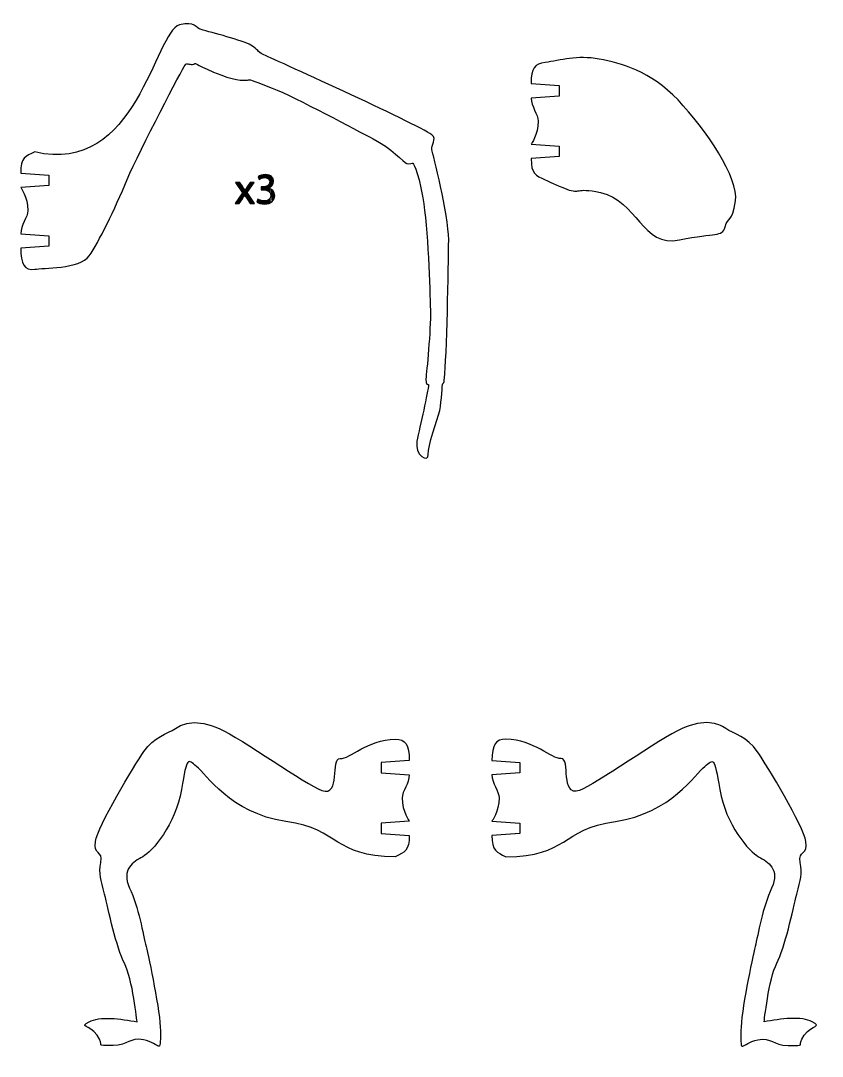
# Model space of a CAD drawing. Extents: x -102 to 434, y -1398 to -13.
# Drawn here: x 197.7 to 398.3, y -941.3 to -682.1 of the extents above; entities that cross this region are included whole.
import ezdxf

# ---------------------------------------------------------------- set-up
doc = ezdxf.new("R2010")
doc.units = 0
doc.layers.add('LAYER_1', color=7, linetype='CONTINUOUS')

# ---------------------------------------------------------------- blocks, each defined once
blk = doc.blocks.new('*U50')
at = {"layer": 'LAYER_1', "color": 250, "extrusion": (0, 0, -1)}
for points in [[(-252.42, -723.94), (-251.44, -722.53), (-252.42, -722.53)], [(-252.52, -724.09), (-252.42, -722.53), (-252.52, -722.53)], [(-253.19, -725.05), (-252.52, -722.53), (-253.19, -723.54)], [(-255.13, -724.01), (-255.13, -722.53), (-256.17, -722.53)], [(-253.25, -725.13), (-253.19, -723.54), (-253.25, -723.62)], [(-253.19, -726.65), (-253.19, -725.21), (-253.25, -726.56)], [(-253.25, -726.56), (-253.25, -723.62), (-253.28, -726.51)], [(-253.28, -726.51), (-253.25, -723.62), (-253.28, -723.67)], [(-253.28, -726.51), (-253.28, -723.67), (-253.75, -725.73)], [(-253.75, -725.73), (-253.28, -723.67), (-253.75, -724.43)], [(-253.75, -725.73), (-253.75, -724.43), (-253.78, -725.73)], [(-253.78, -725.73), (-253.75, -724.43), (-253.78, -724.47)], [(-253.82, -725.8), (-253.78, -724.47), (-253.82, -724.54)], [(-253.85, -725.85), (-253.82, -724.54), (-253.85, -724.54)], [(-254.36, -725.1), (-254.36, -723.7), (-254.38, -725.07)], [(-254.38, -726.7), (-254.36, -725.1), (-254.38, -725.13)], [(-254.38, -725.07), (-254.38, -723.66), (-255.13, -724.01)], [(-255.13, -727.85), (-254.38, -725.13), (-255.13, -726.23)], [(-252.42, -727.85), (-252.42, -726.32), (-252.52, -727.7)], [(-252.52, -727.7), (-252.52, -726.18), (-253.19, -726.65)], [(-255.13, -727.85), (-255.13, -726.23), (-256.17, -727.85)], [(-256.17, -727.85), (-255.13, -726.23), (-256.17, -727.77)], [(-256.17, -727.85), (-256.17, -727.77), (-256.23, -727.85)]]:
    blk.add_solid(points, dxfattribs=at)
at = {"layer": 'LAYER_1', "color": 250}
for points in [[(252.42, -723.94), (252.42, -722.53), (252.52, -724.09)], [(252.52, -724.09), (252.52, -722.53), (253.19, -725.05)], [(255.13, -724.01), (254.38, -723.66), (255.13, -722.53)], [(253.19, -726.65), (252.52, -726.18), (253.19, -725.21)], [(253.19, -725.05), (253.19, -723.54), (253.25, -725.13)], [(253.25, -726.56), (253.19, -725.21), (253.25, -725.13)], [(253.78, -725.73), (253.78, -724.47), (253.82, -725.8)], [(253.82, -725.8), (253.82, -724.54), (253.85, -725.85)], [(254.35, -726.65), (253.85, -724.54), (254.35, -723.72)], [(253.85, -725.85), (253.85, -724.54), (254.35, -726.65)], [(254.36, -726.67), (254.35, -723.72), (254.36, -723.7)], [(254.35, -726.65), (254.35, -723.72), (254.36, -726.67)], [(254.38, -725.07), (254.36, -723.7), (254.38, -723.66)], [(254.36, -726.67), (254.36, -725.1), (254.38, -726.7)], [(254.38, -726.7), (254.38, -725.13), (255.13, -727.85)], [(251.44, -727.85), (251.36, -727.85), (251.44, -727.72)], [(252.42, -727.85), (251.44, -727.72), (252.42, -726.32)], [(251.44, -727.85), (251.44, -727.72), (252.42, -727.85)], [(252.52, -727.7), (252.42, -726.32), (252.52, -726.18)]]:
    blk.add_solid(points, dxfattribs=at)
blk = doc.blocks.new('*U51')
at = {"layer": 'LAYER_1', "color": 250}
for points in [[(258.78, -721.36), (258.71, -720.6), (258.78, -720.6)], [(258.78, -721.36), (258.78, -720.6), (258.79, -721.36)], [(258.79, -721.36), (258.78, -720.6), (258.79, -720.6)], [(258.97, -721.38), (258.79, -720.6), (258.97, -720.58)], [(258.79, -721.36), (258.79, -720.6), (258.97, -721.38)], [(258.97, -721.38), (258.97, -720.58), (258.99, -721.38)], [(258.99, -721.38), (258.99, -720.58), (259.09, -721.38)], [(259.09, -721.38), (259.09, -720.59), (259.1, -721.39)], [(259.1, -721.39), (259.1, -720.59), (259.12, -721.39)], [(259.12, -721.39), (259.12, -720.59), (259.25, -721.43)], [(257.15, -721.27), (257.1, -721.13), (257.15, -721.1)], [(257.35, -721.83), (257.15, -721.1), (257.35, -720.98)], [(257.15, -721.27), (257.15, -721.1), (257.35, -721.83)], [(257.36, -721.83), (257.35, -720.98), (257.36, -720.98)], [(257.44, -721.78), (257.36, -720.98), (257.44, -720.93)], [(257.58, -721.69), (257.44, -720.93), (257.58, -720.87)], [(257.62, -721.67), (257.58, -720.87), (257.62, -720.86)], [(257.73, -721.62), (257.62, -720.86), (257.73, -720.81)], [(257.88, -721.55), (257.73, -720.81), (257.88, -720.75)], [(257.9, -721.54), (257.88, -720.75), (257.9, -720.75)], [(257.97, -721.52), (257.9, -720.75), (257.97, -720.73)], [(258.1, -721.48), (257.97, -720.73), (258.1, -720.7)], [(258.18, -721.46), (258.1, -720.7), (258.18, -720.68)], [(258.36, -721.4), (258.18, -720.68), (258.36, -720.64)], [(258.4, -721.4), (258.36, -720.64), (258.4, -720.63)], [(258.44, -721.4), (258.4, -720.63), (258.44, -720.63)], [(258.67, -721.37), (258.44, -720.63), (258.67, -720.61)], [(258.68, -721.37), (258.67, -720.61), (258.68, -720.6)], [(258.71, -721.37), (258.68, -720.6), (258.71, -720.6)], [(259.25, -721.43), (259.25, -720.6), (259.29, -721.43)], [(259.29, -721.43), (259.29, -720.61), (259.35, -721.45)], [(259.35, -721.45), (259.35, -720.61), (259.43, -721.49)], [(259.43, -721.49), (259.43, -720.62), (259.45, -721.5)], [(259.45, -721.5), (259.45, -720.62), (259.46, -721.5)], [(259.46, -721.5), (259.46, -720.62), (259.5, -721.52)], [(259.5, -721.52), (259.5, -720.63), (259.57, -721.55)], [(259.57, -721.55), (259.57, -720.65), (259.69, -721.65)], [(259.69, -721.65), (259.69, -720.68), (259.71, -721.66)], [(259.71, -721.66), (259.71, -720.68), (259.72, -721.67)], [(259.72, -721.67), (259.72, -720.68), (259.73, -721.68)], [(259.73, -723.95), (259.72, -723.19), (259.73, -723.17)], [(259.73, -721.68), (259.73, -720.69), (259.74, -721.69)], [(259.74, -723.95), (259.73, -723.17), (259.74, -723.16)], [(259.74, -721.69), (259.74, -720.69), (259.81, -721.77)], [(259.81, -723.92), (259.74, -723.16), (259.81, -723.07)], [(259.81, -721.77), (259.81, -720.71), (259.87, -721.85)], [(259.87, -723.89), (259.81, -723.07), (259.87, -723)], [(259.87, -721.85), (259.87, -720.72), (259.88, -721.86)], [(259.88, -723.89), (259.87, -723), (259.88, -722.99)], [(259.88, -721.86), (259.88, -720.73), (259.88, -721.87)], [(259.88, -721.87), (259.88, -720.73), (259.94, -721.99)], [(259.94, -723.86), (259.88, -722.99), (259.94, -722.85)], [(259.88, -723.89), (259.88, -722.99), (259.88, -722.99)], [(259.94, -721.99), (259.94, -720.75), (259.95, -722)], [(259.95, -723.86), (259.94, -722.85), (259.95, -722.84)], [(259.95, -722), (259.95, -720.76), (259.96, -722.03)], [(259.96, -723.85), (259.95, -722.84), (259.96, -722.8)], [(259.96, -722.03), (259.96, -720.76), (259.99, -722.15)], [(259.99, -723.84), (259.96, -722.8), (259.99, -722.73)], [(259.99, -722.15), (259.99, -720.78), (260, -722.18)], [(260, -723.83), (259.99, -722.73), (260, -722.67)], [(260, -722.18), (260, -720.78), (260.01, -722.22)], [(260.01, -723.83), (260, -722.67), (260.01, -722.59)], [(260.01, -722.22), (260.01, -720.79), (260.02, -722.23)], [(260.02, -723.83), (260.01, -722.59), (260.02, -722.57)], [(260.02, -722.23), (260.02, -720.79), (260.03, -722.44)], [(260.03, -723.82), (260.02, -722.57), (260.03, -722.44)], [(258.67, -724.39), (258.44, -723.65), (258.67, -723.63)], [(258.44, -724.37), (258.44, -723.65), (258.67, -724.39)], [(258.67, -724.39), (258.67, -723.63), (258.68, -724.39)], [(258.68, -724.39), (258.67, -723.63), (258.68, -723.63)], [(258.68, -724.39), (258.68, -723.63), (258.71, -724.39)], [(258.71, -724.39), (258.68, -723.63), (258.71, -723.63)], [(258.78, -724.39), (258.71, -723.63), (258.78, -723.62)], [(258.71, -724.39), (258.71, -723.63), (258.78, -724.39)], [(258.78, -724.39), (258.78, -723.62), (258.79, -724.4)], [(258.79, -724.4), (258.78, -723.62), (258.79, -723.62)], [(258.97, -724.43), (258.79, -723.62), (258.97, -723.58)], [(258.79, -724.4), (258.79, -723.62), (258.97, -724.43)], [(258.97, -724.43), (258.97, -723.58), (258.99, -724.43)], [(258.99, -724.43), (258.97, -723.58), (258.99, -723.58)], [(259.09, -724.45), (258.99, -723.58), (259.09, -723.54)], [(258.99, -724.43), (258.99, -723.58), (259.09, -724.45)], [(259.09, -724.45), (259.09, -723.54), (259.1, -724.45)], [(259.1, -724.45), (259.09, -723.54), (259.1, -723.54)], [(259.12, -724.46), (259.1, -723.54), (259.12, -723.53)], [(259.1, -724.45), (259.1, -723.54), (259.12, -724.46)], [(259.25, -724.5), (259.12, -723.53), (259.25, -723.49)], [(259.12, -724.46), (259.12, -723.53), (259.25, -724.5)], [(259.29, -724.51), (259.25, -723.49), (259.29, -723.47)], [(259.25, -724.5), (259.25, -723.49), (259.29, -724.51)], [(259.35, -724.54), (259.29, -723.47), (259.35, -723.44)], [(259.29, -724.51), (259.29, -723.47), (259.35, -724.54)], [(259.43, -724.56), (259.35, -723.44), (259.43, -723.4)], [(259.35, -724.54), (259.35, -723.44), (259.43, -724.56)], [(259.45, -724.57), (259.43, -723.4), (259.45, -723.39)], [(259.43, -724.56), (259.43, -723.4), (259.45, -724.57)], [(259.46, -724.58), (259.45, -723.39), (259.46, -723.38)], [(259.45, -724.57), (259.45, -723.39), (259.46, -724.58)], [(259.5, -724.6), (259.46, -723.38), (259.5, -723.36)], [(259.46, -724.58), (259.46, -723.38), (259.5, -724.6)], [(259.57, -724.64), (259.5, -723.36), (259.57, -723.31)], [(259.5, -724.6), (259.5, -723.36), (259.57, -724.64)], [(259.69, -724.71), (259.57, -723.31), (259.69, -723.21)], [(259.57, -724.64), (259.57, -723.31), (259.69, -724.71)], [(259.71, -723.96), (259.69, -723.21), (259.71, -723.2)], [(259.69, -724.71), (259.69, -723.99), (259.71, -724.71)], [(259.72, -723.96), (259.71, -723.2), (259.72, -723.19)], [(259.71, -724.71), (259.71, -723.99), (259.72, -724.72)], [(259.72, -724.72), (259.72, -724), (259.73, -724.73)], [(259.73, -724.73), (259.73, -724), (259.74, -724.74)], [(259.74, -724.74), (259.74, -724), (259.81, -724.8)], [(259.81, -724.8), (259.81, -724.02), (259.87, -724.85)], [(259.87, -724.85), (259.87, -724.04), (259.88, -724.86)], [(259.88, -724.86), (259.88, -724.04), (259.88, -724.86)], [(259.88, -724.86), (259.88, -724.04), (259.94, -724.91)], [(259.94, -724.91), (259.94, -724.06), (259.95, -724.92)], [(259.95, -724.92), (259.95, -724.06), (259.96, -724.94)], [(259.96, -724.94), (259.96, -724.06), (259.99, -724.98)], [(259.99, -724.98), (259.99, -724.07), (260, -724.99)], [(260, -724.99), (260, -724.08), (260.01, -725.01)], [(260.01, -725.01), (260.01, -724.08), (260.02, -725.01)], [(260.02, -725.01), (260.02, -724.08), (260.03, -725.04)], [(260.03, -725.04), (260.03, -724.09), (260.11, -725.14)], [(260.11, -725.14), (260.11, -724.12), (260.13, -725.16)], [(260.13, -725.16), (260.13, -724.13), (260.21, -725.38)], [(260.21, -725.38), (260.21, -724.17), (260.23, -725.43)], [(260.23, -725.43), (260.23, -724.18), (260.24, -725.46)], [(260.24, -725.46), (260.24, -724.18), (260.26, -725.59)], [(260.26, -725.59), (260.26, -724.19), (260.27, -725.67)], [(260.27, -725.67), (260.27, -724.19), (260.27, -725.68)], [(260.27, -725.68), (260.27, -724.19), (260.29, -725.8)], [(257.09, -727.63), (256.82, -727.49), (257.09, -726.74)], [(257.09, -727.63), (257.09, -726.74), (257.1, -727.63)], [(257.1, -727.63), (257.1, -726.75), (257.15, -727.66)], [(257.15, -727.66), (257.15, -726.77), (257.35, -727.73)], [(257.35, -727.73), (257.35, -726.88), (257.36, -727.73)], [(257.36, -727.73), (257.36, -726.88), (257.44, -727.76)], [(257.44, -727.76), (257.44, -726.92), (257.58, -727.82)], [(257.58, -727.82), (257.58, -726.97), (257.62, -727.82)], [(257.62, -727.82), (257.62, -726.99), (257.73, -727.85)], [(257.73, -727.85), (257.73, -727.03), (257.88, -727.88)], [(257.88, -727.88), (257.88, -727.07), (257.9, -727.88)], [(257.9, -727.88), (257.9, -727.07), (257.97, -727.9)], [(257.97, -727.9), (257.97, -727.09), (258.1, -727.93)], [(258.1, -727.93), (258.1, -727.12), (258.18, -727.93)], [(258.18, -727.93), (258.18, -727.14), (258.36, -727.95)], [(258.36, -727.95), (258.36, -727.16), (258.4, -727.95)], [(258.4, -727.95), (258.4, -727.17), (258.44, -727.95)], [(258.44, -727.95), (258.44, -727.17), (258.67, -727.97)], [(258.67, -727.97), (258.67, -727.19), (258.68, -727.97)], [(258.68, -727.97), (258.67, -727.19), (258.68, -727.19)], [(258.71, -727.97), (258.68, -727.19), (258.71, -727.19)], [(258.78, -727.96), (258.71, -727.19), (258.78, -727.18)], [(258.79, -727.96), (258.78, -727.18), (258.79, -727.18)], [(258.97, -727.95), (258.79, -727.18), (258.97, -727.17)], [(258.99, -727.95), (258.97, -727.17), (258.99, -727.16)], [(259.09, -727.94), (258.99, -727.16), (259.09, -727.16)], [(259.1, -727.94), (259.09, -727.16), (259.1, -727.15)], [(259.12, -727.94), (259.1, -727.15), (259.12, -727.15)], [(259.25, -727.93), (259.12, -727.15), (259.25, -727.11)], [(259.29, -727.93), (259.25, -727.11), (259.29, -727.1)], [(259.35, -727.91), (259.29, -727.1), (259.35, -727.08)], [(259.43, -727.89), (259.35, -727.08), (259.43, -727.06)], [(259.45, -727.89), (259.43, -727.06), (259.45, -727.06)], [(259.46, -727.88), (259.45, -727.06), (259.46, -727.05)], [(259.5, -727.87), (259.46, -727.05), (259.5, -727.03)], [(259.57, -727.86), (259.5, -727.03), (259.57, -726.99)], [(259.69, -727.83), (259.57, -726.99), (259.69, -726.93)], [(259.71, -727.82), (259.69, -726.93), (259.71, -726.92)], [(259.72, -727.82), (259.71, -726.92), (259.72, -726.92)], [(259.73, -727.82), (259.72, -726.92), (259.73, -726.91)], [(259.74, -727.81), (259.73, -726.91), (259.74, -726.9)], [(259.81, -727.8), (259.74, -726.9), (259.81, -726.84)], [(259.87, -727.77), (259.81, -726.84), (259.87, -726.79)], [(259.88, -727.77), (259.87, -726.79), (259.88, -726.78)], [(259.94, -727.74), (259.88, -726.78), (259.94, -726.72)], [(259.88, -727.76), (259.88, -726.78), (259.88, -726.78)], [(259.95, -727.74), (259.94, -726.72), (259.95, -726.72)], [(259.96, -727.73), (259.95, -726.72), (259.96, -726.7)], [(259.99, -727.71), (259.96, -726.7), (259.99, -726.66)], [(260, -727.71), (259.99, -726.66), (260, -726.65)], [(260.01, -727.71), (260, -726.65), (260.01, -726.63)], [(260.02, -727.7), (260.01, -726.63), (260.02, -726.63)], [(260.03, -727.7), (260.02, -726.63), (260.03, -726.6)], [(260.11, -727.66), (260.03, -726.6), (260.11, -726.5)], [(260.13, -727.66), (260.11, -726.5), (260.13, -726.47)], [(260.21, -727.62), (260.13, -726.47), (260.21, -726.27)], [(260.23, -727.61), (260.21, -726.27), (260.23, -726.19)], [(260.24, -727.6), (260.23, -726.19), (260.24, -726.15)], [(260.26, -727.59), (260.24, -726.15), (260.26, -726.08)], [(260.27, -727.59), (260.26, -726.08), (260.27, -726.04)], [(260.29, -727.57), (260.27, -726.03), (260.29, -725.8)], [(260.27, -727.59), (260.27, -726.04), (260.27, -726.03)]]:
    blk.add_solid(points, dxfattribs=at)
at = {"layer": 'LAYER_1', "color": 250, "extrusion": (0, 0, -1)}
for points in [[(-258.99, -721.38), (-258.97, -720.58), (-258.99, -720.58)], [(-259.09, -721.38), (-258.99, -720.58), (-259.09, -720.59)], [(-259.1, -721.39), (-259.09, -720.59), (-259.1, -720.59)], [(-259.12, -721.39), (-259.1, -720.59), (-259.12, -720.59)], [(-259.25, -721.43), (-259.12, -720.59), (-259.25, -720.6)], [(-257.35, -721.83), (-257.35, -720.98), (-257.36, -721.83)], [(-257.36, -721.83), (-257.36, -720.98), (-257.44, -721.78)], [(-257.44, -721.78), (-257.44, -720.93), (-257.58, -721.69)], [(-257.58, -721.69), (-257.58, -720.87), (-257.62, -721.67)], [(-257.62, -721.67), (-257.62, -720.86), (-257.73, -721.62)], [(-257.73, -721.62), (-257.73, -720.81), (-257.88, -721.55)], [(-257.88, -721.55), (-257.88, -720.75), (-257.9, -721.54)], [(-257.9, -721.54), (-257.9, -720.75), (-257.97, -721.52)], [(-257.97, -721.52), (-257.97, -720.73), (-258.1, -721.48)], [(-258.1, -721.48), (-258.1, -720.7), (-258.18, -721.46)], [(-258.18, -721.46), (-258.18, -720.68), (-258.36, -721.4)], [(-258.36, -721.4), (-258.36, -720.64), (-258.4, -721.4)], [(-258.4, -721.4), (-258.4, -720.63), (-258.44, -721.4)], [(-258.44, -721.4), (-258.44, -720.63), (-258.67, -721.37)], [(-258.67, -721.37), (-258.67, -720.61), (-258.68, -721.37)], [(-258.68, -721.37), (-258.68, -720.6), (-258.71, -721.37)], [(-258.71, -721.37), (-258.71, -720.6), (-258.78, -721.36)], [(-259.29, -721.43), (-259.25, -720.6), (-259.29, -720.61)], [(-259.35, -721.45), (-259.29, -720.61), (-259.35, -720.61)], [(-259.43, -721.49), (-259.35, -720.61), (-259.43, -720.62)], [(-259.45, -721.5), (-259.43, -720.62), (-259.45, -720.62)], [(-259.46, -721.5), (-259.45, -720.62), (-259.46, -720.62)], [(-259.5, -721.52), (-259.46, -720.62), (-259.5, -720.63)], [(-259.57, -721.55), (-259.5, -720.63), (-259.57, -720.65)], [(-259.69, -721.65), (-259.57, -720.65), (-259.69, -720.68)], [(-259.71, -721.66), (-259.69, -720.68), (-259.71, -720.68)], [(-259.72, -721.67), (-259.71, -720.68), (-259.72, -720.68)], [(-259.73, -721.68), (-259.72, -720.68), (-259.73, -720.69)], [(-259.74, -721.69), (-259.73, -720.69), (-259.74, -720.69)], [(-259.73, -723.95), (-259.73, -723.17), (-259.74, -723.95)], [(-259.81, -721.77), (-259.74, -720.69), (-259.81, -720.71)], [(-259.74, -723.95), (-259.74, -723.16), (-259.81, -723.92)], [(-259.87, -721.85), (-259.81, -720.71), (-259.87, -720.72)], [(-259.81, -723.92), (-259.81, -723.07), (-259.87, -723.89)], [(-259.88, -721.86), (-259.87, -720.72), (-259.88, -720.73)], [(-259.87, -723.89), (-259.87, -723), (-259.88, -723.89)], [(-259.88, -721.87), (-259.88, -720.73), (-259.88, -720.73)], [(-259.94, -721.99), (-259.88, -720.73), (-259.94, -720.75)], [(-259.88, -723.89), (-259.88, -722.99), (-259.88, -723.89)], [(-259.88, -723.89), (-259.88, -722.99), (-259.94, -723.86)], [(-259.95, -722), (-259.94, -720.75), (-259.95, -720.76)], [(-259.94, -723.86), (-259.94, -722.85), (-259.95, -723.86)], [(-259.96, -722.03), (-259.95, -720.76), (-259.96, -720.76)], [(-259.95, -723.86), (-259.95, -722.84), (-259.96, -723.85)], [(-259.99, -722.15), (-259.96, -720.76), (-259.99, -720.78)], [(-259.96, -723.85), (-259.96, -722.8), (-259.99, -723.84)], [(-260, -722.18), (-259.99, -720.78), (-260, -720.78)], [(-259.99, -723.84), (-259.99, -722.73), (-260, -723.83)], [(-260.01, -722.22), (-260, -720.78), (-260.01, -720.79)], [(-260, -723.83), (-260, -722.67), (-260.01, -723.83)], [(-260.02, -722.23), (-260.01, -720.79), (-260.02, -720.79)], [(-260.01, -723.83), (-260.01, -722.59), (-260.02, -723.83)], [(-260.03, -722.44), (-260.02, -720.79), (-260.03, -720.8)], [(-260.02, -723.83), (-260.02, -722.57), (-260.03, -723.82)], [(-260.03, -723.82), (-260.03, -720.8), (-260.11, -723.77)], [(-260.11, -723.77), (-260.03, -720.8), (-260.11, -720.83)], [(-260.11, -723.77), (-260.11, -720.83), (-260.13, -723.76)], [(-260.13, -723.76), (-260.11, -720.83), (-260.13, -720.84)], [(-260.13, -723.76), (-260.13, -720.84), (-260.21, -723.71)], [(-260.21, -723.71), (-260.13, -720.84), (-260.21, -720.88)], [(-260.21, -723.71), (-260.21, -720.88), (-260.23, -723.7)], [(-260.23, -723.7), (-260.21, -720.88), (-260.23, -720.89)], [(-260.23, -723.7), (-260.23, -720.89), (-260.24, -723.69)], [(-260.24, -723.69), (-260.23, -720.89), (-260.24, -720.9)], [(-260.24, -723.69), (-260.24, -720.9), (-260.26, -723.68)], [(-260.26, -723.68), (-260.24, -720.9), (-260.26, -720.91)], [(-260.26, -723.68), (-260.26, -720.91), (-260.27, -723.67)], [(-260.27, -723.67), (-260.26, -720.91), (-260.27, -720.92)], [(-260.27, -723.67), (-260.27, -720.92), (-260.27, -723.67)], [(-260.27, -723.67), (-260.27, -720.92), (-260.27, -720.92)], [(-260.27, -723.67), (-260.27, -720.92), (-260.29, -723.66)], [(-260.29, -723.66), (-260.27, -720.92), (-260.29, -720.93)], [(-260.29, -723.66), (-260.29, -720.93), (-260.31, -723.64)], [(-260.31, -723.64), (-260.29, -720.93), (-260.31, -720.95)], [(-260.31, -723.64), (-260.31, -720.95), (-260.5, -723.49)], [(-260.5, -723.49), (-260.31, -720.95), (-260.5, -721.09)], [(-260.5, -723.49), (-260.5, -721.09), (-260.52, -723.47)], [(-260.52, -723.47), (-260.5, -721.09), (-260.52, -721.11)], [(-260.52, -723.47), (-260.52, -721.11), (-260.58, -723.39)], [(-260.58, -723.39), (-260.52, -721.11), (-260.58, -721.19)], [(-260.58, -723.39), (-260.58, -721.19), (-260.63, -723.34)], [(-260.63, -723.34), (-260.58, -721.19), (-260.63, -721.24)], [(-260.63, -723.34), (-260.63, -721.24), (-260.68, -723.28)], [(-260.68, -723.28), (-260.63, -721.24), (-260.68, -721.3)], [(-260.68, -723.28), (-260.68, -721.3), (-260.74, -723.2)], [(-260.74, -723.2), (-260.68, -721.3), (-260.74, -721.36)], [(-260.74, -723.2), (-260.74, -721.36), (-260.82, -723.07)], [(-260.82, -723.07), (-260.74, -721.36), (-260.82, -721.52)], [(-260.82, -723.07), (-260.82, -721.52), (-260.83, -723.06)], [(-260.83, -723.06), (-260.82, -721.52), (-260.83, -721.53)], [(-260.83, -723.06), (-260.83, -721.53), (-260.89, -722.91)], [(-260.89, -722.91), (-260.83, -721.53), (-260.89, -721.65)], [(-260.89, -722.91), (-260.89, -721.65), (-260.92, -722.85)], [(-260.92, -722.85), (-260.89, -721.65), (-260.92, -721.74)], [(-260.92, -722.85), (-260.92, -721.74), (-260.93, -722.81)], [(-260.93, -722.81), (-260.92, -721.74), (-260.93, -721.79)], [(-260.93, -722.81), (-260.93, -721.79), (-260.98, -722.6)], [(-260.98, -722.6), (-260.93, -721.79), (-260.98, -721.96)], [(-260.98, -722.6), (-260.98, -721.96), (-260.99, -722.56)], [(-260.99, -722.56), (-260.98, -721.96), (-260.99, -722.06)], [(-260.99, -722.56), (-260.99, -722.06), (-261.01, -722.29)], [(-257.9, -724.37), (-257.9, -723.65), (-257.97, -724.37)], [(-257.97, -724.37), (-257.9, -723.65), (-257.97, -723.65)], [(-257.97, -724.37), (-257.97, -723.65), (-258.1, -724.37)], [(-258.1, -724.37), (-257.97, -723.65), (-258.1, -723.65)], [(-258.1, -724.37), (-258.1, -723.65), (-258.18, -724.37)], [(-258.18, -724.37), (-258.1, -723.65), (-258.18, -723.65)], [(-258.18, -724.37), (-258.18, -723.65), (-258.36, -724.37)], [(-258.36, -724.37), (-258.18, -723.65), (-258.36, -723.65)], [(-258.36, -724.37), (-258.36, -723.65), (-258.4, -724.37)], [(-258.4, -724.37), (-258.36, -723.65), (-258.4, -723.65)], [(-258.4, -724.37), (-258.4, -723.65), (-258.44, -724.37)], [(-258.44, -724.37), (-258.4, -723.65), (-258.44, -723.65)], [(-259.69, -723.97), (-259.69, -723.21), (-259.71, -723.96)], [(-259.71, -724.71), (-259.69, -723.99), (-259.71, -723.99)], [(-259.71, -723.96), (-259.71, -723.2), (-259.72, -723.96)], [(-259.72, -724.72), (-259.71, -723.99), (-259.72, -724)], [(-259.72, -723.96), (-259.72, -723.19), (-259.73, -723.95)], [(-259.73, -724.73), (-259.72, -724), (-259.73, -724)], [(-259.74, -724.74), (-259.73, -724), (-259.74, -724)], [(-259.81, -724.8), (-259.74, -724), (-259.81, -724.02)], [(-259.87, -724.85), (-259.81, -724.02), (-259.87, -724.04)], [(-259.88, -724.86), (-259.87, -724.04), (-259.88, -724.04)], [(-259.88, -724.86), (-259.88, -724.04), (-259.88, -724.04)], [(-259.94, -724.91), (-259.88, -724.04), (-259.94, -724.06)], [(-259.95, -724.92), (-259.94, -724.06), (-259.95, -724.06)], [(-259.96, -724.94), (-259.95, -724.06), (-259.96, -724.06)], [(-259.99, -724.98), (-259.96, -724.06), (-259.99, -724.07)], [(-260, -724.99), (-259.99, -724.07), (-260, -724.08)], [(-260.01, -725.01), (-260, -724.08), (-260.01, -724.08)], [(-260.02, -725.01), (-260.01, -724.08), (-260.02, -724.08)], [(-260.03, -725.04), (-260.02, -724.08), (-260.03, -724.09)], [(-260.11, -725.14), (-260.03, -724.09), (-260.11, -724.12)], [(-260.13, -725.16), (-260.11, -724.12), (-260.13, -724.13)], [(-260.21, -725.38), (-260.13, -724.13), (-260.21, -724.17)], [(-260.23, -725.43), (-260.21, -724.17), (-260.23, -724.18)], [(-260.24, -725.46), (-260.23, -724.18), (-260.24, -724.18)], [(-260.26, -725.59), (-260.24, -724.18), (-260.26, -724.19)], [(-260.27, -725.67), (-260.26, -724.19), (-260.27, -724.19)], [(-260.27, -725.68), (-260.27, -724.19), (-260.27, -724.19)], [(-260.29, -725.8), (-260.27, -724.19), (-260.29, -724.2)], [(-260.29, -727.57), (-260.29, -724.2), (-260.31, -727.56)], [(-260.31, -727.56), (-260.29, -724.2), (-260.31, -724.21)], [(-260.31, -727.56), (-260.31, -724.21), (-260.5, -727.42)], [(-260.5, -727.42), (-260.31, -724.21), (-260.5, -724.33)], [(-260.5, -727.42), (-260.5, -724.33), (-260.52, -727.41)], [(-260.52, -727.41), (-260.5, -724.33), (-260.52, -724.34)], [(-260.52, -727.41), (-260.52, -724.34), (-260.58, -727.36)], [(-260.58, -727.36), (-260.52, -724.34), (-260.58, -724.38)], [(-260.58, -727.36), (-260.58, -724.38), (-260.63, -727.33)], [(-260.63, -727.33), (-260.58, -724.38), (-260.63, -724.42)], [(-260.63, -727.33), (-260.63, -724.42), (-260.68, -727.27)], [(-260.68, -727.27), (-260.63, -724.42), (-260.68, -724.47)], [(-260.68, -727.27), (-260.68, -724.47), (-260.74, -727.21)], [(-260.74, -727.21), (-260.68, -724.47), (-260.74, -724.52)], [(-260.74, -727.21), (-260.74, -724.52), (-260.82, -727.11)], [(-260.82, -727.11), (-260.74, -724.52), (-260.82, -724.6)], [(-260.82, -727.11), (-260.82, -724.6), (-260.83, -727.11)], [(-260.83, -727.11), (-260.82, -724.6), (-260.83, -724.61)], [(-260.83, -727.11), (-260.83, -724.61), (-260.89, -727.03)], [(-260.89, -727.03), (-260.83, -724.61), (-260.89, -724.69)], [(-260.89, -727.03), (-260.89, -724.69), (-260.92, -727.01)], [(-260.92, -727.01), (-260.89, -724.69), (-260.92, -724.72)], [(-260.92, -727.01), (-260.92, -724.72), (-260.93, -726.98)], [(-260.93, -726.98), (-260.92, -724.72), (-260.93, -724.74)], [(-260.93, -726.98), (-260.93, -724.74), (-260.98, -726.89)], [(-260.98, -726.89), (-260.93, -724.74), (-260.98, -724.81)], [(-260.98, -726.89), (-260.98, -724.81), (-260.99, -726.87)], [(-260.99, -726.87), (-260.98, -724.81), (-260.99, -724.82)], [(-260.99, -726.87), (-260.99, -724.82), (-261.01, -726.84)], [(-261.01, -726.84), (-260.99, -724.82), (-261.01, -724.85)], [(-261.01, -726.84), (-261.01, -724.85), (-261.02, -726.83)], [(-261.02, -726.83), (-261.01, -724.85), (-261.02, -724.85)], [(-261.02, -726.83), (-261.02, -724.85), (-261.12, -726.64)], [(-261.12, -726.64), (-261.02, -724.85), (-261.12, -725.06)], [(-261.12, -726.64), (-261.12, -725.06), (-261.16, -726.51)], [(-261.16, -726.51), (-261.12, -725.06), (-261.16, -725.14)], [(-261.16, -726.51), (-261.16, -725.14), (-261.25, -726.25)], [(-261.25, -726.25), (-261.16, -725.14), (-261.25, -725.44)], [(-261.25, -726.25), (-261.25, -725.44), (-261.26, -726.15)], [(-261.26, -726.15), (-261.25, -725.44), (-261.26, -725.47)], [(-261.26, -726.15), (-261.26, -725.47), (-261.29, -725.83)], [(-257.1, -727.63), (-257.09, -726.74), (-257.1, -726.75)], [(-257.15, -727.66), (-257.1, -726.75), (-257.15, -726.77)], [(-257.35, -727.73), (-257.15, -726.77), (-257.35, -726.88)], [(-257.36, -727.73), (-257.35, -726.88), (-257.36, -726.88)], [(-257.44, -727.76), (-257.36, -726.88), (-257.44, -726.92)], [(-257.58, -727.82), (-257.44, -726.92), (-257.58, -726.97)], [(-257.62, -727.82), (-257.58, -726.97), (-257.62, -726.99)], [(-257.73, -727.85), (-257.62, -726.99), (-257.73, -727.03)], [(-257.88, -727.88), (-257.73, -727.03), (-257.88, -727.07)], [(-257.9, -727.88), (-257.88, -727.07), (-257.9, -727.07)], [(-257.97, -727.9), (-257.9, -727.07), (-257.97, -727.09)], [(-258.1, -727.93), (-257.97, -727.09), (-258.1, -727.12)], [(-258.18, -727.93), (-258.1, -727.12), (-258.18, -727.14)], [(-258.36, -727.95), (-258.18, -727.14), (-258.36, -727.16)], [(-258.4, -727.95), (-258.36, -727.16), (-258.4, -727.17)], [(-258.44, -727.95), (-258.4, -727.17), (-258.44, -727.17)], [(-258.67, -727.97), (-258.44, -727.17), (-258.67, -727.19)], [(-258.68, -727.97), (-258.68, -727.19), (-258.71, -727.97)], [(-258.71, -727.97), (-258.71, -727.19), (-258.78, -727.96)], [(-258.78, -727.96), (-258.78, -727.18), (-258.79, -727.96)], [(-258.79, -727.96), (-258.79, -727.18), (-258.97, -727.95)], [(-258.97, -727.95), (-258.97, -727.17), (-258.99, -727.95)], [(-258.99, -727.95), (-258.99, -727.16), (-259.09, -727.94)], [(-259.09, -727.94), (-259.09, -727.16), (-259.1, -727.94)], [(-259.1, -727.94), (-259.1, -727.15), (-259.12, -727.94)], [(-259.12, -727.94), (-259.12, -727.15), (-259.25, -727.93)], [(-259.25, -727.93), (-259.25, -727.11), (-259.29, -727.93)], [(-259.29, -727.93), (-259.29, -727.1), (-259.35, -727.91)], [(-259.35, -727.91), (-259.35, -727.08), (-259.43, -727.89)], [(-259.43, -727.89), (-259.43, -727.06), (-259.45, -727.89)], [(-259.45, -727.89), (-259.45, -727.06), (-259.46, -727.88)], [(-259.46, -727.88), (-259.46, -727.05), (-259.5, -727.87)], [(-259.5, -727.87), (-259.5, -727.03), (-259.57, -727.86)], [(-259.57, -727.86), (-259.57, -726.99), (-259.69, -727.83)], [(-259.69, -727.83), (-259.69, -726.93), (-259.71, -727.82)], [(-259.71, -727.82), (-259.71, -726.92), (-259.72, -727.82)], [(-259.72, -727.82), (-259.72, -726.92), (-259.73, -727.82)], [(-259.73, -727.82), (-259.73, -726.91), (-259.74, -727.81)], [(-259.74, -727.81), (-259.74, -726.9), (-259.81, -727.8)], [(-259.81, -727.8), (-259.81, -726.84), (-259.87, -727.77)], [(-259.87, -727.77), (-259.87, -726.79), (-259.88, -727.77)], [(-259.88, -727.77), (-259.88, -726.78), (-259.88, -727.76)], [(-259.88, -727.76), (-259.88, -726.78), (-259.94, -727.74)], [(-259.94, -727.74), (-259.94, -726.72), (-259.95, -727.74)], [(-259.95, -727.74), (-259.95, -726.72), (-259.96, -727.73)], [(-259.96, -727.73), (-259.96, -726.7), (-259.99, -727.71)], [(-259.99, -727.71), (-259.99, -726.66), (-260, -727.71)], [(-260, -727.71), (-260, -726.65), (-260.01, -727.71)], [(-260.01, -727.71), (-260.01, -726.63), (-260.02, -727.7)], [(-260.02, -727.7), (-260.02, -726.63), (-260.03, -727.7)], [(-260.03, -727.7), (-260.03, -726.6), (-260.11, -727.66)], [(-260.11, -727.66), (-260.11, -726.5), (-260.13, -727.66)], [(-260.13, -727.66), (-260.13, -726.47), (-260.21, -727.62)], [(-260.21, -727.62), (-260.21, -726.27), (-260.23, -727.61)], [(-260.23, -727.61), (-260.23, -726.19), (-260.24, -727.6)], [(-260.24, -727.6), (-260.24, -726.15), (-260.26, -727.59)], [(-260.26, -727.59), (-260.26, -726.08), (-260.27, -727.59)], [(-260.27, -727.59), (-260.27, -726.03), (-260.29, -727.57)], [(-260.27, -727.59), (-260.27, -726.04), (-260.27, -727.59)]]:
    blk.add_solid(points, dxfattribs=at)
blk = doc.blocks.new('BLOCK_8')
at = {"layer": 'LAYER_1'}
for points in [[(257.09, -726.74), (257.36, -726.92), (258, -727.19), (258.67, -727.19), (259.91, -727.19), (260.3, -726.4), (260.29, -725.8), (260.28, -724.8), (259.37, -724.37), (258.44, -724.37), (258.44, -724.37), (257.9, -724.37), (257.9, -724.37), (257.9, -724.37), (257.9, -723.65), (257.9, -723.65), (257.9, -723.65), (258.44, -723.65), (258.44, -723.65), (259.14, -723.65), (260.03, -723.29), (260.03, -722.44), (260.03, -721.87), (259.67, -721.36), (258.78, -721.36), (258.21, -721.36), (257.66, -721.61), (257.35, -721.83), (257.35, -721.83), (257.1, -721.13), (257.1, -721.13), (257.47, -720.86), (258.2, -720.58), (258.97, -720.58), (260.37, -720.58), (261.01, -721.42), (261.01, -722.29), (261.01, -723.02), (260.57, -723.65), (259.69, -723.97), (259.69, -723.97), (259.69, -723.99), (259.69, -723.99), (260.57, -724.17), (261.29, -724.83), (261.29, -725.83), (261.29, -726.97), (260.4, -727.97), (258.68, -727.97), (257.88, -727.97), (257.17, -727.72), (256.82, -727.49), (256.82, -727.49), (257.09, -726.74), (257.09, -726.74)], [(252.52, -722.53), (252.52, -722.53), (253.28, -723.67), (253.28, -723.67), (253.48, -723.97), (253.64, -724.24), (253.82, -724.54), (253.82, -724.54), (253.85, -724.54), (253.85, -724.54), (254.03, -724.22), (254.2, -723.95), (254.38, -723.66), (254.38, -723.66), (255.13, -722.53), (255.13, -722.53), (255.13, -722.53), (256.17, -722.53), (256.17, -722.53), (256.17, -722.53), (254.36, -725.1), (254.36, -725.1), (254.36, -725.1), (256.23, -727.85), (256.23, -727.85), (256.23, -727.85), (255.13, -727.85), (255.13, -727.85), (255.13, -727.85), (254.35, -726.65), (254.35, -726.65), (254.14, -726.34), (253.96, -726.05), (253.78, -725.73), (253.78, -725.73), (253.75, -725.73), (253.75, -725.73), (253.58, -726.05), (253.39, -726.33), (253.19, -726.65), (253.19, -726.65), (252.42, -727.85), (252.42, -727.85), (252.42, -727.85), (251.36, -727.85), (251.36, -727.85), (251.36, -727.85), (253.25, -725.13), (253.25, -725.13), (253.25, -725.13), (251.44, -722.53), (251.44, -722.53), (251.44, -722.53), (252.52, -722.53), (252.52, -722.53)]]:
    blk.add_open_spline(points, degree=3, knots=[0, 0, 0, 0, 1, 1, 1, 2, 2, 2, 3, 3, 3, 4, 4, 4, 5, 5, 5, 6, 6, 6, 7, 7, 7, 8, 8, 8, 9, 9, 9, 10, 10, 10, 11, 11, 11, 12, 12, 12, 13, 13, 13, 14, 14, 14, 15, 15, 15, 16, 16, 16, 17, 17, 17, 18, 18, 18, 18], dxfattribs=at)
at = {"layer": 'LAYER_1', "color": 250}
for name in ['*U51', '*U50']:
    blk.add_blockref(name, (0, 0), dxfattribs=at)

msp = doc.modelspace()

# ---------------------------------------------------------------- linework, layer by layer
at = {"layer": 'LAYER_1'}
for points, knots in [([(304.81, -736.93), (304.81, -743.46), (304.29, -766.74), (303.76, -771.5), (303.55, -773.3), (303.64, -772.37), (303.31, -772.91), (303.18, -773.13), (303.09, -777.15), (302.56, -779.62), (302.03, -782.09), (299.52, -788.52), (299.7, -790.64), (299.88, -792.76), (296.17, -790.99), (296.88, -787.29), (297.58, -783.59), (299.7, -774.97), (299.76, -773.15), (299.76, -773.15), (298.93, -773.32), (299.11, -771.68), (299.29, -770.03), (300.34, -759.57), (300.23, -754.51), (300.11, -749.45), (299.64, -733.93), (298.35, -726.4), (297.05, -718.88), (295.76, -717.7), (295.76, -717.7), (295.76, -717.7), (295.05, -718.06), (294.35, -717.82), (293.64, -717.58), (290.23, -713.82), (285.94, -711.65), (281.65, -709.47), (266.71, -701.3), (260.66, -698.95), (254.6, -696.59), (255.43, -696.83), (254.43, -696.95), (253.43, -697.07), (251.1, -697.07), (245.99, -694.95), (240.87, -692.83), (241.93, -692.57), (241.05, -692.92), (240.17, -693.27), (239.37, -692.48), (238.84, -693.19), (238.32, -693.89), (227.56, -714.29), (224.38, -721.82), (221.21, -729.35), (217.2, -737.59), (214.89, -740.91), (212.54, -744.29), (203.09, -743.93), (201.22, -744.29), (198.65, -744.78), (197.72, -742.83), (197.72, -738.98), (197.72, -738.98), (204.72, -738.48), (204.72, -738.48), (204.72, -738.48), (204.72, -735.88), (204.72, -735.88), (204.72, -735.88), (197.72, -735.38), (197.72, -735.38), (197.72, -733.27), (199.49, -731.29), (199.49, -729.59), (199.49, -726.13), (197.72, -723.8), (197.72, -723.8), (197.72, -723.8), (204.72, -723.3), (204.72, -723.3), (204.72, -723.3), (204.72, -720.7), (204.72, -720.7), (204.72, -720.7), (197.72, -720.2), (197.72, -720.2), (197.72, -716.35), (198.85, -716.01), (201.22, -714.89), (226.65, -721.15), (231.35, -684.74), (237.43, -683.13), (241.43, -682.07), (241.58, -683.96), (242.84, -684.31), (245.43, -685.01), (253.31, -687.01), (255.31, -688.19), (257.31, -689.36), (256.84, -689.89), (258.36, -690.54), (259.62, -691.07), (296.78, -707.81), (300.58, -710.65), (301.99, -711.71), (300.34, -713.29), (300.58, -714.35), (300.82, -715.41), (304.81, -730.4), (304.81, -736.93)], [0, 0, 0, 0, 1, 1, 1, 2, 2, 2, 3, 3, 3, 4, 4, 4, 5, 5, 5, 6, 6, 6, 7, 7, 7, 8, 8, 8, 9, 9, 9, 10, 10, 10, 11, 11, 11, 12, 12, 12, 13, 13, 13, 14, 14, 14, 15, 15, 15, 16, 16, 16, 17, 17, 17, 18, 18, 18, 19, 19, 19, 20, 20, 20, 21, 21, 21, 22, 22, 22, 23, 23, 23, 24, 24, 24, 25, 25, 25, 26, 26, 26, 27, 27, 27, 28, 28, 28, 29, 29, 29, 30, 30, 30, 31, 31, 31, 32, 32, 32, 33, 33, 33, 34, 34, 34, 35, 35, 35, 36, 36, 36, 37, 37, 37, 37]), ([(328.94, -721.9), (326.56, -720.79), (325.44, -720.44), (325.44, -716.59), (325.44, -716.59), (332.44, -716.09), (332.44, -716.09), (332.44, -716.09), (332.44, -713.49), (332.44, -713.49), (332.44, -713.49), (325.44, -712.99), (325.44, -712.99), (325.44, -712.99), (327.2, -710.67), (327.2, -707.21), (327.2, -705.5), (325.44, -703.53), (325.44, -701.42), (325.44, -701.42), (332.44, -700.92), (332.44, -700.92), (332.44, -700.92), (332.44, -698.32), (332.44, -698.32), (332.44, -698.32), (325.44, -697.82), (325.44, -697.82), (325.44, -693.96), (326.34, -692.82), (328.94, -692.51), (332.82, -692.04), (336.93, -690.63), (342.46, -691.68), (347.99, -692.74), (355.28, -694.62), (362.21, -701.92), (369.15, -709.21), (377.5, -721.55), (376.56, -727.2), (375.62, -732.84), (374.8, -730.96), (373.97, -733.67), (373.15, -736.37), (371.86, -734.96), (362.57, -736.96), (353.28, -738.96), (351.97, -727.04), (342.81, -725.08), (336.23, -723.67), (337.94, -725.57), (334.39, -724.24), (331.57, -723.18), (329.98, -722.4), (328.94, -721.9)], [0, 0, 0, 0, 1, 1, 1, 2, 2, 2, 3, 3, 3, 4, 4, 4, 5, 5, 5, 6, 6, 6, 7, 7, 7, 8, 8, 8, 9, 9, 9, 10, 10, 10, 11, 11, 11, 12, 12, 12, 13, 13, 13, 14, 14, 14, 15, 15, 15, 16, 16, 16, 17, 17, 17, 18, 18, 18, 18]), ([(216.84, -936.03), (218.96, -938.93), (215.91, -938.57), (220.85, -938.57), (224.74, -938.57), (224.88, -936.44), (228.43, -937.17), (232.87, -938.07), (232.64, -941.28), (232.67, -934.91), (232.69, -930.27), (229.8, -916.69), (229.1, -913.79), (228.4, -910.88), (227.16, -903.84), (224.98, -899.16), (222.8, -894.48), (225.89, -892.58), (228.24, -891.35), (230.59, -890.12), (236.5, -883.2), (237.95, -874.53), (239.4, -865.87), (239.42, -866.95), (241.72, -868.74), (244.03, -870.53), (250.16, -880.48), (264.02, -882.48), (277.88, -884.47), (275.89, -891.32), (291.44, -891.32), (293.81, -890.2), (294.94, -889.85), (294.94, -886), (294.94, -886), (287.94, -885.5), (287.94, -885.5), (287.94, -885.5), (287.94, -882.9), (287.94, -882.9), (287.94, -882.9), (294.94, -882.4), (294.94, -882.4), (294.94, -882.4), (293.18, -880.08), (293.18, -876.62), (293.18, -874.91), (294.94, -872.94), (294.94, -870.83), (294.94, -870.83), (287.94, -870.32), (287.94, -870.32), (287.94, -870.32), (287.94, -867.73), (287.94, -867.73), (287.94, -867.73), (294.94, -867.22), (294.94, -867.22), (294.94, -863.37), (294.06, -861.88), (291.44, -861.92), (284.35, -862.02), (280.12, -866.93), (277.65, -866.77), (275.18, -866.61), (278, -876.46), (273.05, -874.74), (269.12, -873.38), (253.03, -861.71), (247.37, -859.23), (241.7, -856.75), (238.49, -857.9), (236.46, -859.23), (234.44, -860.57), (231.06, -861.41), (228.56, -864.96), (226.06, -868.5), (216.98, -883.91), (216.4, -887.48), (215.82, -891.05), (218.38, -889.71), (217.79, -892.74), (217.21, -895.78), (217.77, -896.85), (218.71, -900.71), (219.65, -904.58), (221.66, -914.15), (223.67, -918), (225.7, -921.84), (226.85, -932.68), (226.85, -932.68), (222.83, -931.86), (217.33, -931.21), (214.82, -932.67), (212.3, -934.12), (214.72, -933.14), (216.84, -936.03)], [0, 0, 0, 0, 1, 1, 1, 2, 2, 2, 3, 3, 3, 4, 4, 4, 5, 5, 5, 6, 6, 6, 7, 7, 7, 8, 8, 8, 9, 9, 9, 10, 10, 10, 11, 11, 11, 12, 12, 12, 13, 13, 13, 14, 14, 14, 15, 15, 15, 16, 16, 16, 17, 17, 17, 18, 18, 18, 19, 19, 19, 20, 20, 20, 21, 21, 21, 22, 22, 22, 23, 23, 23, 24, 24, 24, 25, 25, 25, 26, 26, 26, 27, 27, 27, 28, 28, 28, 29, 29, 29, 30, 30, 30, 31, 31, 31, 32, 32, 32, 32]), ([(393.76, -936.03), (391.64, -938.93), (394.68, -938.57), (389.75, -938.57), (385.85, -938.57), (385.71, -936.44), (382.16, -937.17), (377.73, -938.07), (377.95, -941.28), (377.93, -934.91), (377.91, -930.27), (380.79, -916.69), (381.5, -913.79), (382.2, -910.88), (383.44, -903.84), (385.62, -899.16), (387.8, -894.48), (384.71, -892.58), (382.36, -891.35), (380, -890.12), (374.1, -883.2), (372.65, -874.53), (371.2, -865.87), (371.18, -866.95), (368.87, -868.74), (366.57, -870.53), (360.43, -880.48), (346.58, -882.48), (332.72, -884.47), (334.71, -891.32), (319.15, -891.32), (316.78, -890.2), (315.65, -889.85), (315.65, -886), (315.65, -886), (322.65, -885.5), (322.65, -885.5), (322.65, -885.5), (322.65, -882.9), (322.65, -882.9), (322.65, -882.9), (315.65, -882.4), (315.65, -882.4), (315.65, -882.4), (317.42, -880.08), (317.42, -876.62), (317.42, -874.91), (315.65, -872.94), (315.65, -870.83), (315.65, -870.83), (322.65, -870.32), (322.65, -870.32), (322.65, -870.32), (322.65, -867.73), (322.65, -867.73), (322.65, -867.73), (315.65, -867.22), (315.65, -867.22), (315.65, -863.37), (316.54, -861.88), (319.15, -861.92), (326.25, -862.02), (330.48, -866.93), (332.95, -866.77), (335.42, -866.61), (332.6, -876.46), (337.55, -874.74), (341.47, -873.38), (357.57, -861.71), (363.23, -859.23), (368.9, -856.75), (372.11, -857.9), (374.13, -859.23), (376.16, -860.57), (379.54, -861.41), (382.03, -864.96), (384.53, -868.5), (393.62, -883.91), (394.2, -887.48), (394.78, -891.05), (392.21, -889.71), (392.8, -892.74), (393.39, -895.78), (392.83, -896.85), (391.89, -900.71), (390.95, -904.58), (388.94, -914.15), (386.92, -918), (384.9, -921.84), (383.75, -932.68), (383.75, -932.68), (387.77, -931.86), (393.27, -931.21), (395.78, -932.67), (398.3, -934.12), (395.88, -933.14), (393.76, -936.03)], [0, 0, 0, 0, 1, 1, 1, 2, 2, 2, 3, 3, 3, 4, 4, 4, 5, 5, 5, 6, 6, 6, 7, 7, 7, 8, 8, 8, 9, 9, 9, 10, 10, 10, 11, 11, 11, 12, 12, 12, 13, 13, 13, 14, 14, 14, 15, 15, 15, 16, 16, 16, 17, 17, 17, 18, 18, 18, 19, 19, 19, 20, 20, 20, 21, 21, 21, 22, 22, 22, 23, 23, 23, 24, 24, 24, 25, 25, 25, 26, 26, 26, 27, 27, 27, 28, 28, 28, 29, 29, 29, 30, 30, 30, 31, 31, 31, 32, 32, 32, 32])]:
    msp.add_open_spline(points, degree=3, knots=knots, dxfattribs=at)

# ---------------------------------------------------------------- block references
msp.add_blockref('BLOCK_8', (0, 0), dxfattribs=at)

doc.saveas('drawing.dxf')
